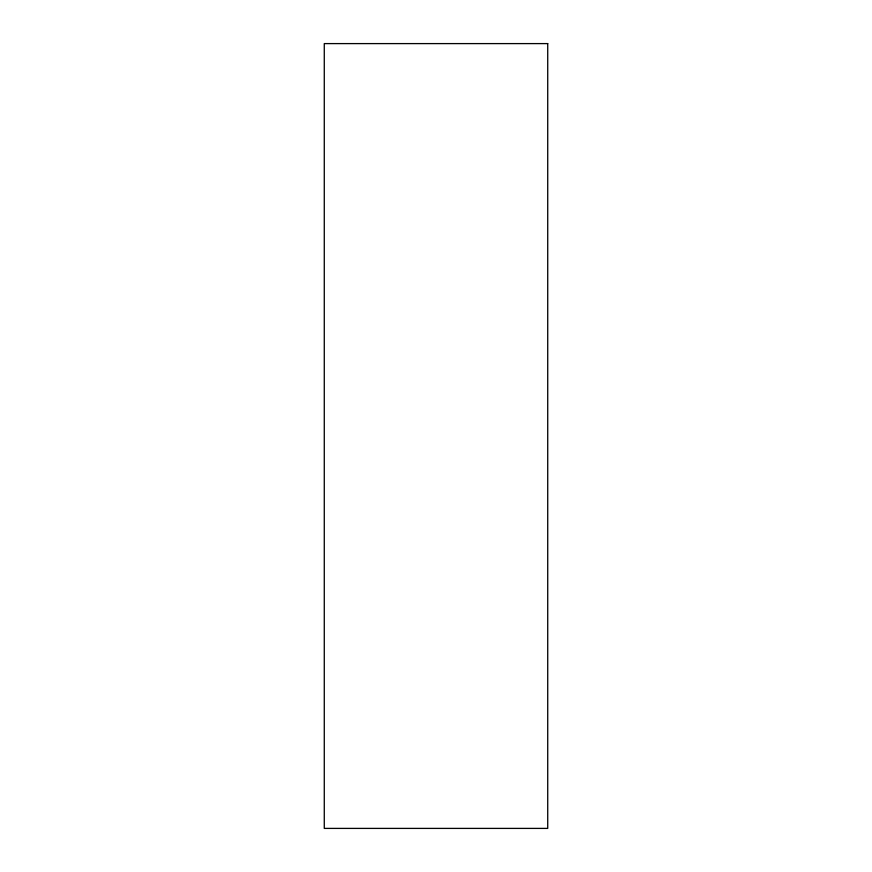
<?xml version="1.0" encoding="UTF-8"?>
<svg xmlns="http://www.w3.org/2000/svg" width="872" height="872" viewBox="0 0 872 872"><rect width="100%" height="100%" fill="white"/><g stroke="black" fill="none" stroke-linecap="round" stroke-linejoin="round"><path stroke-width="1.31" d="M547.725 43.6L324.275 43.6L324.275 828.4L547.725 828.4L547.725 43.6"/></g></svg>
